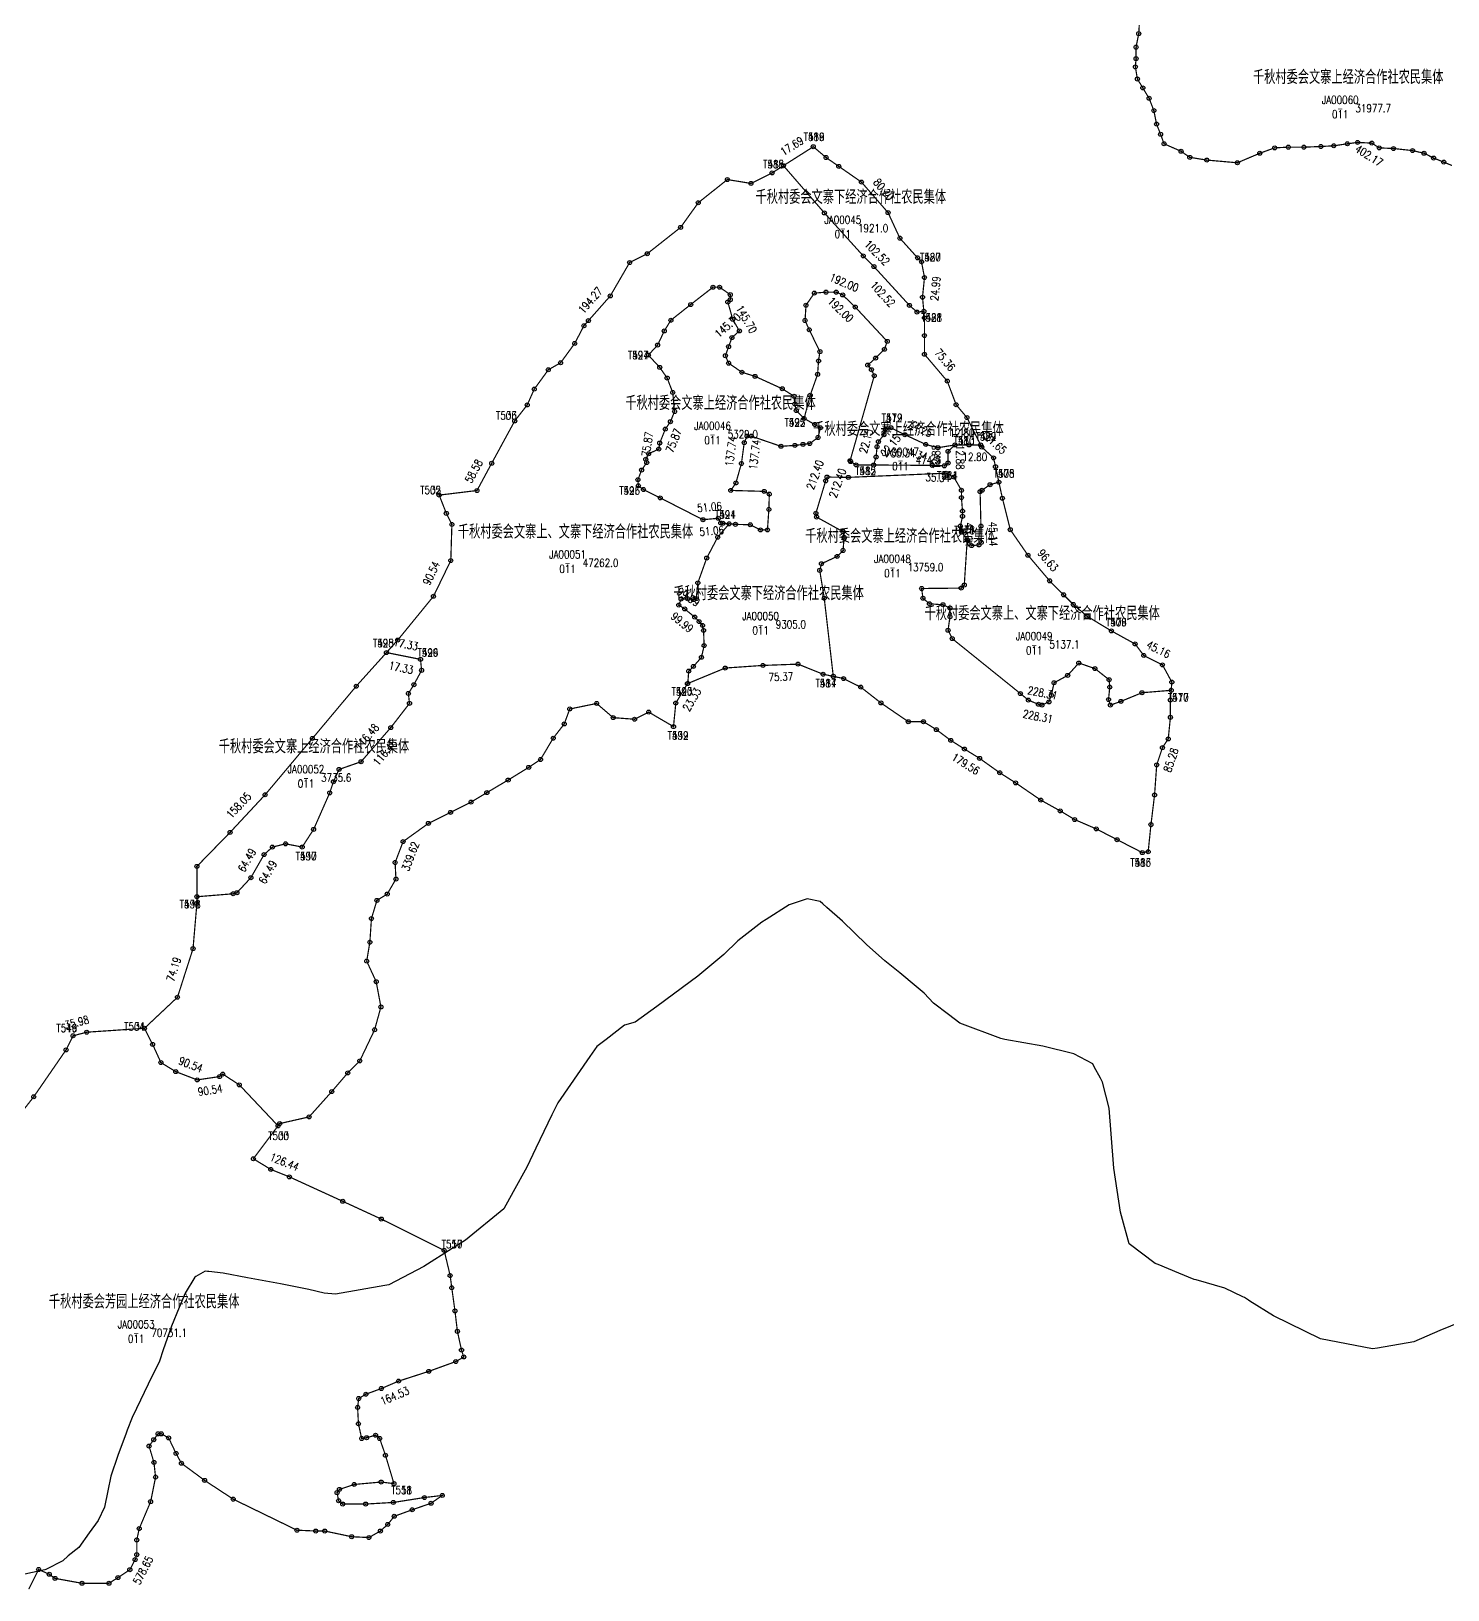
# Model space of a CAD drawing. Extents: x 213960 to 217464, y 137640 to 141047.
# Drawn here: x 216070 to 216778, y 137972 to 138751 of the extents above; entities that cross this region are included whole.
import ezdxf
from ezdxf.enums import TextEntityAlignment as Align

# ---------------------------------------------------------------- set-up
doc = ezdxf.new("R2010")
doc.units = 0
doc.header["$LTSCALE"] = 2
doc.header["$PDSIZE"] = 0.2
doc.layers.get('0').update_dxf_attribs({"linetype": 'CONTINUOUS'})
for name, color, linetype in [('DJZQ', 7, 'CONTINUOUS'), ('GD', 7, 'CONTINUOUS'), ('JZD', 1, 'CONTINUOUS'), ('JZP', 1, 'CONTINUOUS')]:
    doc.layers.add(name, color=color, linetype=linetype)
doc.styles.add('HZ', font='rs.shx', dxfattribs={"width": 0.8, "bigfont": 'hztxt.shx'})

# ---------------------------------------------------------------- blocks, each defined once
blk = doc.blocks.new('GC0000')
at = {"linetype": 'Continuous'}
blk.add_point((0, 0), dxfattribs=at)

msp = doc.modelspace()

# ---------------------------------------------------------------- linework, layer by layer
at = {"layer": 'DJZQ', "linetype": 'Continuous', "flags": 128}
msp.add_lwpolyline([(216784.32, 138106), (216773.67, 138101.7), (216760.59, 138095.99), (216742.54, 138092.94), (216740.04, 138092.51), (216713.93, 138097.52), (216690.49, 138109.01), (216678.72, 138116.4), (216677.97, 138116.87), (216676, 138118.11), (216675.26, 138118.57), (216666.16, 138122.93), (216651.88, 138126.96), (216650.92, 138127.23), (216643.24, 138130.38), (216632.93, 138134.61), (216631.4, 138135.23), (216618.41, 138144.98), (216614.53, 138158.94), (216613.99, 138160.89), (216610.75, 138182.77), (216609.46, 138200.03), (216608.31, 138212.81), (216605.08, 138225.74), (216604.02, 138227.74), (216600.95, 138233.53), (216600.19, 138234.96), (216590.74, 138239.96), (216575.17, 138243.87), (216556.31, 138247.21), (216554.22, 138247.58), (216533.82, 138255.24), (216528.1, 138259.59), (216520.58, 138265.31), (216515.86, 138270.32), (216511.99, 138273.59), (216503.78, 138280.44), (216496.32, 138286.39), (216487.16, 138294.68), (216475.16, 138306.24), (216467.35, 138313.18), (216465.28, 138314.94), (216463.95, 138316.06), (216457.42, 138317.48), (216448.54, 138314.48), (216436.97, 138307.13), (216434.83, 138305.77), (216422.75, 138296.46), (216415.74, 138289.56), (216402.81, 138278.73), (216398.96, 138275.88), (216382.28, 138263.56), (216371.57, 138255.87), (216366.26, 138254.22), (216356.99, 138247.15), (216352.32, 138243.59), (216348.84, 138238.58), (216332.79, 138215.48), (216330.35, 138210.41), (216329.92, 138209.51), (216321.89, 138192.82), (216317.33, 138183.36), (216310.59, 138171.06), (216305.86, 138162.44), (216286.75, 138146.87), (216280.03, 138142.64), (216265.88, 138133.73), (216248.42, 138124.47), (216246.37, 138124.11), (216221.73, 138119.85), (216216.15, 138120.31), (216208.5, 138122.15), (216202.55, 138123.36), (216194.23, 138125.05), (216177.71, 138128.08), (216165.58, 138130.3), (216158.39, 138131.13), (216157.85, 138131.19), (216156.66, 138131.33), (216152, 138128.77), (216151.37, 138128.42), (216146.65, 138120.35), (216143.66, 138113.19), (216139.75, 138103.85), (216135.63, 138092.11), (216133.72, 138086.35), (216128.18, 138074.9), (216122.33, 138062.8), (216120.09, 138058.15), (216117.71, 138051.92), (216117.13, 138050.38), (216112.97, 138039.21), (216109.48, 138028.95), (216108.01, 138021.5), (216106.29, 138013.38), (216103.2, 138006.81), (216098.65, 138000.55), (216093.42, 137993.25), (216088.19, 137989.01), (216085.48, 137986.63), (216077.04, 137982.33), (216076.52, 137982.07), (216066.43, 137979.86)], dxfattribs=at)
at = {"layer": 'GD', "linetype": 'Continuous'}
for centre in [(216623.17, 138749.87), (216621.82, 138743.09), (216621.82, 138737.32), (216621.48, 138733.25), (216622.5, 138727.15), (216625.21, 138722.74), (216628.34, 138717.52), (216630.72, 138711.42), (216632.07, 138704.64), (216634.11, 138699.55), (216635.8, 138694.8), (216644.29, 138691.07), (216691.11, 138692.77), (216697.9, 138693.11), (216705.7, 138693.11), (216714.18, 138693.45), (216720.63, 138693.79), (216727.42, 138694.8), (216732.51, 138695.48), (216739.63, 138695.14), (216743.36, 138692.77), (216750.49, 138692.43), (216759.99, 138691.41), (216466.89, 138687.95), (216473.28, 138683.52), (216648.7, 138688.02), (216657.18, 138686.66), (216672.45, 138685.31), (216683.65, 138690.06), (216765.76, 138690.06), (216770.51, 138687.68), (216775.6, 138685.65), (216417.58, 138676.93), (216439.94, 138680.25), (216484.6, 138675.65), (216429.39, 138674.98), (216403.03, 138665.32), (216466.08, 138660.24), (216497.88, 138660.41), (216394.24, 138653.03), (216503.79, 138647.63), (216377.54, 138639.85), (216485.47, 138638.79), (216512.64, 138637.8), (216368.75, 138635.46), (216490.83, 138633.42), (216410.39, 138623.11), (216413.69, 138623.11), (216466.86, 138620.64), (216471.96, 138620.64), (216516.09, 138627.96), (216359.08, 138618.77), (216399.25, 138614.45), (216417.82, 138615.69), (216419.06, 138619.4), (216419.06, 138616.92), (216456.88, 138614.14), (216461.06, 138620.17), (216475.21, 138619.24), (216481.48, 138613.21), (216508.57, 138614.04), (216515.1, 138618.13), (216348.16, 138606.4), (216389.35, 138606.61), (216420.29, 138607.02), (216456.41, 138606.48), (216512.39, 138610.68), (216516.09, 138607.81), (216345.9, 138603.84), (216386.05, 138601.25), (216419.88, 138597.95), (216423.59, 138601.25), (216458.5, 138601.84), (216516.09, 138598.96), (216341.29, 138595.01), (216382.75, 138594.23), (216418.23, 138593.41), (216463.84, 138590.93), (216496.09, 138592.09), (216497.49, 138596.04), (216516.09, 138589.61), (216328.11, 138581.84), (216334.26, 138585.35), (216383.79, 138583.04), (216416.58, 138588.87), (216418.23, 138585.16), (216463.14, 138586.29), (216487.74, 138584.2), (216489.6, 138581.88), (216491.68, 138587.69), (216387.5, 138577.71), (216424.83, 138580.62), (216431.43, 138578.56), (216462.68, 138579.56), (216490.99, 138578.87), (216527.48, 138576.17), (216321.08, 138572.17), (216390.28, 138570.51), (216445.04, 138572.37), (216450.85, 138568.66), (216458.97, 138569.12), (216317.56, 138564.27), (216391.21, 138561), (216451.31, 138564.71), (216452.01, 138561.46), (216531.91, 138564.37), (216386.57, 138552.18), (216389.12, 138555.9), (216461.29, 138554.5), (216464.07, 138552.88), (216496.56, 138552.18), (216537.32, 138557.98), (216383.79, 138545.22), (216426.02, 138545.45), (216427.41, 138548.7), (216429.5, 138548.7), (216444.35, 138543.6), (216451.31, 138544.06), (216455.37, 138544.57), (216458.74, 138544.99), (216462.91, 138548.01), (216492.38, 138543.37), (216493.08, 138545.92), (216495.86, 138549.4), (216506.3, 138549.4), (216516.75, 138544.53), (216522.78, 138542.9), (216538.33, 138544.29), (216544.7, 138543.23), (216299.8, 138535.12), (216376.82, 138537.1), (216377.29, 138535.48), (216378.22, 138539.88), (216383.32, 138542.21), (216424.62, 138535.01), (216478.92, 138536.4), (216479.15, 138535.94), (216491.92, 138538.26), (216527.88, 138541.05), (216527.88, 138535.24), (216550.6, 138537.82), (216374.74, 138531.76), (216467.39, 138528.25), (216478.01, 138528.08), (216481.94, 138534.32), (216519.99, 138534.08), (216526.91, 138530.17), (216530.74, 138528.25), (216551.59, 138533.4), (216292.46, 138521.51), (216372.88, 138526.89), (216375.66, 138522.02), (216419.29, 138521.55), (216421.84, 138525.27), (216435.99, 138521.09), (216438.55, 138519.7), (216466.7, 138526.34), (216534.57, 138521.64), (216543.89, 138520.93), (216544.84, 138521.64), (216548.84, 138524.43), (216384.02, 138517.84), (216438.32, 138512.04), (216534.57, 138517.99), (216555.03, 138517.66), (216277.14, 138510.1), (216279.92, 138504.54), (216405.37, 138506.93), (216413.02, 138507.63), (216414.31, 138505.24), (216415.36, 138505.11), (216421.61, 138504.61), (216429.03, 138504.38), (216461.82, 138510.15), (216462.17, 138508.24), (216534.05, 138503.72), (216535.09, 138511.2), (216535.09, 138508.59), (216544.31, 138503.72), (216412.75, 138498.19), (216434.14, 138501.83), (216437.62, 138501.83), (216475.4, 138500.93), (216475.92, 138498.15), (216534.74, 138500.76), (216537.7, 138496.58), (216558.97, 138501.93), (216472.44, 138488.57), (216475.4, 138491.53), (216539.62, 138493.97), (216543.27, 138494.32), (216544.49, 138495.54), (216567.82, 138489.15), (216279.37, 138486.51), (216407.27, 138487.75), (216463.74, 138481.61), (216464.61, 138484.92), (216402.83, 138475.35), (216514.65, 138472.54), (216534.43, 138472.74), (216535.98, 138474.28), (216578.64, 138476.37), (216270.72, 138468.65), (216394.47, 138467.26), (216397.74, 138467.39), (216400.61, 138466.99), (216402.04, 138467.52), (216466, 138467.69), (216515.35, 138467.67), (216518.6, 138464.89), (216585.64, 138469.38), (216393.3, 138464.25), (216396.3, 138462.3), (216401.26, 138458.25), (216525.33, 138464.42), (216528.81, 138462.8), (216528.81, 138458.39), (216590.45, 138464.57), (216597.34, 138458.67), (216403.48, 138456.03), (216405.18, 138454.07), (216405.7, 138451.59), (216527.88, 138451.66), (216252.85, 138446.76), (216405.96, 138444.02), (216529.97, 138447.48), (216621.36, 138444.81), (216400.61, 138433.58), (216404.65, 138438.15), (216435.34, 138434.09), (216452.88, 138434.74), (216593.22, 138435.3), (216625.68, 138439.06), (216635.03, 138434.38), (216264.78, 138431.62), (216398.26, 138431.23), (216416.5, 138432.79), (216465.42, 138429.71), (216475.63, 138427.55), (216587.65, 138429.11), (216601.26, 138432.52), (216608.38, 138426.95), (216639.71, 138425.75), (216232.1, 138423.71), (216258.18, 138420.07), (216260.93, 138424.47), (216397.66, 138425), (216484.26, 138423.24), (216564.02, 138420.04), (216579.51, 138419.17), (216580.84, 138425.4), (216608.69, 138423.24), (216624.78, 138420.45), (216258.73, 138415.12), (216338.82, 138412.32), (216352.24, 138415.08), (216378.29, 138410.75), (216391.81, 138415.26), (216494.34, 138415.33), (216568.02, 138416.74), (216573.07, 138414.65), (216574.81, 138414.3), (216578.29, 138415.87), (216608.07, 138417.05), (216609, 138414.26), (216614.26, 138416.12), (216638.99, 138416.76), (216249.38, 138403.02), (216336.06, 138404.83), (216360.53, 138407.99), (216371.19, 138407.2), (216508.01, 138405.98), (216515.57, 138405.98), (216638.99, 138408.13), (216210.21, 138397.59), (216330.54, 138397.73), (216522.05, 138402.02), (216529.24, 138396.63), (216637.91, 138397.35), (216324.22, 138387.08), (216536.08, 138392.31), (216543.64, 138387.64), (216635.03, 138393.03), (216223.53, 138382.12), (216234.53, 138385.97), (216318.3, 138383.14), (216553.71, 138380.45), (216632.15, 138384.4), (216220.71, 138375.97), (216308.04, 138376.83), (216561.63, 138375.41), (216186.56, 138369.43), (216218.86, 138370.4), (216289.49, 138365.78), (216297.38, 138370.52), (216574.22, 138366.78), (216631.07, 138369.3), (216279.23, 138360.66), (216583.94, 138361.39), (216591.13, 138357.07), (216169.07, 138350.66), (216210.81, 138352.14), (216268.18, 138355.14), (216601.93, 138352.4), (216629.28, 138354.56), (216190.19, 138343.28), (216196.79, 138344.93), (216255.55, 138346.06), (216612.36, 138347), (216627.88, 138340.95), (216152.49, 138333.65), (216186.06, 138339.56), (216251.55, 138335.6), (216179.46, 138328.01), (216251.95, 138327.31), (216170.59, 138319.97), (216172.5, 138320.52), (216242.47, 138316.67), (216247.6, 138319.82), (216152.49, 138315.2), (216239.71, 138307.59), (216238.92, 138295.76), (216150.55, 138292.55), (216237.34, 138286.3), (216242.08, 138276.04), (216142.78, 138268.27), (216244.45, 138263.42), (216097.43, 138250.79), (216241.29, 138251.98), (216087.09, 138241.94), (216130.37, 138244.68), (216134.5, 138235.61), (216141.92, 138231.07), (216233.89, 138236.45), (216152.65, 138226.95), (216163.79, 138228.6), (216165.44, 138229.83), (216173.69, 138224.47), (216227.89, 138230.45), (216070.93, 138218.49), (216219.89, 138221.12), (216208.55, 138208.45), (216193.87, 138205.12), (216180.69, 138187.52), (216189.42, 138182.2), (216198.69, 138178.49), (216225.37, 138166.27), (216244.64, 138157.39), (216279.05, 138129.15), (216279.86, 138123.03), (216281.45, 138111.49), (216282.67, 138101.28), (216284.72, 138091.9), (216281.86, 138086.18), (216285.86, 138088.46), (216253.26, 138076.39), (216268.38, 138081.28), (216233.33, 138067.71), (216236.93, 138069.86), (216244.69, 138072.71), (216232.8, 138063.23), (216233.21, 138055.06), (216130.91, 138047.12), (216133.06, 138050.06), (216134.69, 138050.06), (216138.37, 138048.02), (216234.84, 138047.72), (216237.29, 138048.13), (216241.78, 138049.35), (216243.83, 138047.72), (216128.57, 138043.93), (216142.05, 138040.26), (216246.73, 138039.32), (216131.02, 138035.77), (216144.75, 138035.34), (216131.83, 138028.42), (216156.34, 138026.79), (216222.51, 138020.67), (216223.74, 138022.3), (216231.09, 138024.75), (216244.57, 138025.97), (216129.38, 138016.18), (216170.64, 138017.4), (216223.33, 138016.59), (216225.37, 138014.95), (216236.81, 138014.95), (216250.69, 138015.77), (216266.22, 138018.22), (216269.48, 138015.36), (216275.11, 138019.26), (216251.1, 138008.83), (216260.09, 138012.1), (216123.67, 138002.71), (216202.5, 138001.89), (216211.89, 138001.48), (216216.38, 138001.48), (216229.86, 137998.63), (216238.44, 137998.22), (216244.16, 138001.48), (216247.84, 138004.75), (216122.44, 137997), (216122.44, 137989.65), (216073.4, 137982.25), (216118.97, 137982.13), (216121.62, 137987.2), (216078.73, 137979.85), (216081.59, 137977.81), (216095.07, 137975.36), (216108.55, 137975.36), (216113.05, 137978.22)]:
    msp.add_circle(centre, 1, dxfattribs=at)
at = {"layer": 'JZD', "color": 7, "const_width": 0.6}
for points in [[(216779.67, 138683.95), (216775.6, 138685.65), (216770.51, 138687.68), (216765.76, 138690.06), (216759.99, 138691.41), (216750.49, 138692.43), (216743.36, 138692.77), (216739.63, 138695.14), (216732.51, 138695.48), (216727.42, 138694.8), (216720.63, 138693.79), (216714.18, 138693.45), (216705.7, 138693.11), (216697.9, 138693.11), (216691.11, 138692.77), (216683.65, 138690.06), (216672.45, 138685.31), (216657.18, 138686.66), (216648.7, 138688.02), (216644.29, 138691.07), (216635.8, 138694.8), (216634.11, 138699.55), (216632.07, 138704.64), (216630.72, 138711.42), (216628.34, 138717.52), (216625.21, 138722.74), (216622.5, 138727.15), (216621.48, 138733.25), (216621.82, 138737.32), (216621.82, 138743.09), (216623.17, 138749.87), (216623.51, 138755.63)], [(216054.01, 138196.8), (216070.93, 138218.49), (216087.09, 138241.94), (216090.58, 138248.99), (216097.43, 138250.79), (216126.26, 138252.73), (216130.37, 138244.68), (216134.5, 138235.61), (216141.92, 138231.07), (216152.65, 138226.95), (216163.79, 138228.6), (216165.44, 138229.83), (216173.69, 138224.47), (216193.03, 138203.99), (216180.69, 138187.52), (216189.42, 138182.2), (216198.69, 138178.49), (216225.37, 138166.27), (216244.64, 138157.39), (216276.05, 138141.75), (216279.05, 138129.15), (216279.86, 138123.03), (216281.45, 138111.49), (216282.67, 138101.28), (216284.72, 138091.9), (216285.86, 138088.46), (216281.86, 138086.18), (216268.38, 138081.28), (216253.26, 138076.39), (216244.69, 138072.71), (216236.93, 138069.86), (216233.33, 138067.71), (216232.8, 138063.23), (216233.21, 138055.06), (216234.84, 138047.72), (216237.29, 138048.13), (216241.78, 138049.35), (216243.83, 138047.72), (216246.73, 138039.32), (216250.97, 138025.16), (216244.57, 138025.97), (216231.09, 138024.75), (216223.74, 138022.3), (216222.51, 138020.67), (216223.33, 138016.59), (216225.37, 138014.95), (216236.81, 138014.95), (216250.69, 138015.77), (216266.22, 138018.22), (216275.11, 138019.26), (216269.48, 138015.36), (216260.09, 138012.1), (216251.1, 138008.83), (216247.84, 138004.75), (216244.16, 138001.48), (216238.44, 137998.22), (216229.86, 137998.63), (216216.38, 138001.48), (216211.89, 138001.48), (216202.5, 138001.89), (216170.64, 138017.4), (216156.34, 138026.79), (216144.75, 138035.34), (216142.05, 138040.26), (216138.37, 138048.02), (216134.69, 138050.06), (216133.06, 138050.06), (216130.91, 138047.12), (216128.57, 138043.93), (216131.02, 138035.77), (216131.83, 138028.42), (216129.38, 138016.18), (216123.67, 138002.71), (216122.44, 137997), (216122.44, 137989.65), (216121.62, 137987.2), (216118.97, 137982.13), (216113.05, 137978.22), (216108.55, 137975.36), (216095.07, 137975.36), (216081.59, 137977.81), (216078.73, 137979.85), (216073.4, 137982.25), (216068.4, 137972.39)]]:
    msp.add_lwpolyline(points, dxfattribs=at)
for points in [[(216445.61, 138683.86), (216460.54, 138693.34), (216466.89, 138687.95), (216473.28, 138683.52), (216484.6, 138675.65), (216497.88, 138660.41), (216503.79, 138647.63), (216512.64, 138637.8), (216514.61, 138635.83), (216516.09, 138627.96), (216515.1, 138618.13), (216515.78, 138611.06), (216512.39, 138610.68), (216508.57, 138614.04), (216490.83, 138633.42), (216485.47, 138638.79), (216466.08, 138660.24)], [(216445.61, 138683.86), (216466.08, 138660.24), (216485.47, 138638.79), (216490.83, 138633.42), (216508.57, 138614.04), (216512.39, 138610.68), (216515.78, 138611.06), (216516.09, 138607.81), (216516.09, 138598.96), (216516.09, 138589.61), (216527.48, 138576.17), (216531.91, 138564.37), (216537.32, 138557.98), (216544.17, 138544.29), (216538.33, 138544.29), (216531.36, 138544.29), (216522.78, 138542.9), (216516.75, 138544.53), (216506.3, 138549.4), (216499.34, 138552.88), (216496.56, 138552.18), (216495.86, 138549.4), (216493.08, 138545.92), (216492.38, 138543.37), (216491.92, 138538.26), (216490.7, 138534.26), (216481.94, 138534.32), (216479.15, 138535.94), (216478.92, 138536.4), (216490.99, 138578.87), (216489.6, 138581.88), (216487.74, 138584.2), (216491.68, 138587.69), (216496.09, 138592.09), (216497.49, 138596.04), (216481.48, 138613.21), (216475.21, 138619.24), (216471.96, 138620.64), (216466.86, 138620.64), (216461.06, 138620.17), (216456.88, 138614.14), (216456.41, 138606.48), (216458.5, 138601.84), (216463.84, 138590.93), (216463.14, 138586.29), (216462.68, 138579.56), (216458.97, 138569.12), (216455.95, 138557.52), (216452.01, 138561.46), (216451.31, 138564.71), (216450.85, 138568.66), (216445.04, 138572.37), (216431.43, 138578.56), (216424.83, 138580.62), (216418.23, 138585.16), (216416.58, 138588.87), (216418.23, 138593.41), (216419.88, 138597.95), (216423.59, 138601.25), (216420.29, 138607.02), (216417.82, 138615.69), (216419.06, 138616.92), (216419.06, 138619.4), (216413.69, 138623.11), (216410.39, 138623.11), (216399.25, 138614.45), (216389.35, 138606.61), (216386.05, 138601.25), (216382.75, 138594.23), (216378.09, 138589.18), (216383.79, 138583.04), (216387.5, 138577.71), (216390.28, 138570.51), (216391.21, 138561), (216389.12, 138555.9), (216386.57, 138552.18), (216383.79, 138545.22), (216383.32, 138542.21), (216378.22, 138539.88), (216376.82, 138537.1), (216377.29, 138535.48), (216374.74, 138531.76), (216372.88, 138526.89), (216373.11, 138523.87), (216375.66, 138522.02), (216384.02, 138517.84), (216405.37, 138506.93), (216413.02, 138507.63), (216414.31, 138505.24), (216415.36, 138505.11), (216418.48, 138504.86), (216412.75, 138498.19), (216407.27, 138487.75), (216402.83, 138475.35), (216402.04, 138467.52), (216400.61, 138466.99), (216397.74, 138467.39), (216394.47, 138467.26), (216393.3, 138464.25), (216396.3, 138462.3), (216401.26, 138458.25), (216403.48, 138456.03), (216405.18, 138454.07), (216405.7, 138451.59), (216405.96, 138444.02), (216404.65, 138438.15), (216400.61, 138433.58), (216398.26, 138431.23), (216397.82, 138425.07), (216397.66, 138425), (216391.81, 138415.26), (216390.67, 138403.52), (216378.29, 138410.75), (216371.19, 138407.2), (216360.53, 138407.99), (216352.24, 138415.08), (216338.82, 138412.32), (216336.06, 138404.83), (216330.54, 138397.73), (216324.22, 138387.08), (216318.3, 138383.14), (216308.04, 138376.83), (216297.38, 138370.52), (216289.49, 138365.78), (216279.23, 138360.66), (216268.18, 138355.14), (216255.55, 138346.06), (216251.55, 138335.6), (216251.95, 138327.31), (216247.6, 138319.82), (216242.47, 138316.67), (216239.71, 138307.59), (216238.92, 138295.76), (216237.34, 138286.3), (216242.08, 138276.04), (216244.45, 138263.42), (216241.29, 138251.98), (216233.89, 138236.45), (216227.89, 138230.45), (216219.89, 138221.12), (216208.55, 138208.45), (216193.87, 138205.12), (216193.03, 138203.99), (216173.69, 138224.47), (216165.44, 138229.83), (216163.79, 138228.6), (216152.65, 138226.95), (216141.92, 138231.07), (216134.5, 138235.61), (216130.37, 138244.68), (216126.26, 138252.73), (216142.78, 138268.27), (216150.55, 138292.55), (216152.49, 138315.2), (216152.49, 138318.49), (216170.59, 138319.97), (216172.5, 138320.52), (216179.46, 138328.01), (216186.06, 138339.56), (216190.19, 138343.28), (216196.79, 138344.93), (216205.09, 138343.33), (216210.81, 138352.14), (216218.86, 138370.4), (216220.71, 138375.97), (216223.53, 138382.12), (216234.53, 138385.97), (216249.38, 138403.02), (216258.73, 138415.12), (216258.18, 138420.07), (216260.93, 138424.47), (216264.78, 138431.62), (216264.23, 138437.12), (216247.24, 138440.52), (216252.85, 138446.76), (216270.72, 138468.65), (216279.37, 138486.51), (216279.92, 138504.54), (216277.14, 138510.1), (216273.56, 138519.21), (216292.46, 138521.51), (216299.8, 138535.12), (216311.31, 138556.26), (216317.56, 138564.27), (216321.08, 138572.17), (216328.11, 138581.84), (216334.26, 138585.35), (216341.29, 138595.01), (216345.9, 138603.84), (216348.16, 138606.4), (216359.08, 138618.77), (216368.75, 138635.46), (216377.54, 138639.85), (216394.24, 138653.03), (216403.03, 138665.32), (216417.58, 138676.93), (216429.39, 138674.98), (216439.94, 138680.25)], [(216455.95, 138557.52), (216461.29, 138554.5), (216464.07, 138552.88), (216462.91, 138548.01), (216458.74, 138544.99), (216455.37, 138544.57), (216451.31, 138544.06), (216444.35, 138543.6), (216429.5, 138548.7), (216427.41, 138548.7), (216426.02, 138545.45), (216424.62, 138535.01), (216421.84, 138525.27), (216419.29, 138521.55), (216435.99, 138521.09), (216438.55, 138519.7), (216438.32, 138512.04), (216437.62, 138501.83), (216434.14, 138501.83), (216429.03, 138504.38), (216421.61, 138504.61), (216418.48, 138504.86), (216415.36, 138505.11), (216414.31, 138505.24), (216413.02, 138507.63), (216405.37, 138506.93), (216384.02, 138517.84), (216375.66, 138522.02), (216373.11, 138523.87), (216372.88, 138526.89), (216374.74, 138531.76), (216377.29, 138535.48), (216376.82, 138537.1), (216378.22, 138539.88), (216383.32, 138542.21), (216383.79, 138545.22), (216386.57, 138552.18), (216389.12, 138555.9), (216391.21, 138561), (216390.28, 138570.51), (216387.5, 138577.71), (216383.79, 138583.04), (216378.09, 138589.18), (216382.75, 138594.23), (216386.05, 138601.25), (216389.35, 138606.61), (216399.25, 138614.45), (216410.39, 138623.11), (216413.69, 138623.11), (216419.06, 138619.4), (216419.06, 138616.92), (216417.82, 138615.69), (216420.29, 138607.02), (216423.59, 138601.25), (216419.88, 138597.95), (216418.23, 138593.41), (216416.58, 138588.87), (216418.23, 138585.16), (216424.83, 138580.62), (216431.43, 138578.56), (216445.04, 138572.37), (216450.85, 138568.66), (216451.31, 138564.71), (216452.01, 138561.46)], [(216490.7, 138534.26), (216519.99, 138534.08), (216526.03, 138533.85), (216527.88, 138535.24), (216527.88, 138541.05), (216531.36, 138544.29), (216538.33, 138544.29), (216544.17, 138544.29), (216544.7, 138543.23), (216550.6, 138537.82), (216551.59, 138533.4), (216553.28, 138525.66), (216548.84, 138524.43), (216544.84, 138521.64), (216543.89, 138520.93), (216544.31, 138503.72), (216544.49, 138495.54), (216543.27, 138494.32), (216539.62, 138493.97), (216537.7, 138496.58), (216537.45, 138496.94), (216534.74, 138500.76), (216534.05, 138503.72), (216535.09, 138508.59), (216535.09, 138511.2), (216534.57, 138517.99), (216534.57, 138521.64), (216530.74, 138528.25), (216526.91, 138530.17), (216478.01, 138528.08), (216467.39, 138528.25), (216466.7, 138526.34), (216461.82, 138510.15), (216462.17, 138508.24), (216475.4, 138500.93), (216475.92, 138498.15), (216475.4, 138491.53), (216472.44, 138488.57), (216464.61, 138484.92), (216463.74, 138481.61), (216466, 138467.69), (216470.52, 138428.63), (216465.42, 138429.71), (216452.88, 138434.74), (216435.34, 138434.09), (216416.5, 138432.79), (216397.82, 138425.07), (216398.26, 138431.23), (216400.61, 138433.58), (216404.65, 138438.15), (216405.96, 138444.02), (216405.7, 138451.59), (216405.18, 138454.07), (216403.48, 138456.03), (216401.26, 138458.25), (216396.3, 138462.3), (216393.3, 138464.25), (216394.47, 138467.26), (216397.74, 138467.39), (216400.61, 138466.99), (216402.04, 138467.52), (216402.83, 138475.35), (216407.27, 138487.75), (216412.75, 138498.19), (216418.48, 138504.86), (216421.61, 138504.61), (216429.03, 138504.38), (216434.14, 138501.83), (216437.62, 138501.83), (216438.32, 138512.04), (216438.55, 138519.7), (216435.99, 138521.09), (216419.29, 138521.55), (216421.84, 138525.27), (216424.62, 138535.01), (216426.02, 138545.45), (216427.41, 138548.7), (216429.5, 138548.7), (216444.35, 138543.6), (216451.31, 138544.06), (216455.37, 138544.57), (216458.74, 138544.99), (216462.91, 138548.01), (216464.07, 138552.88), (216461.29, 138554.5), (216455.95, 138557.52), (216458.97, 138569.12), (216462.68, 138579.56), (216463.14, 138586.29), (216463.84, 138590.93), (216458.5, 138601.84), (216456.41, 138606.48), (216456.88, 138614.14), (216461.06, 138620.17), (216466.86, 138620.64), (216471.96, 138620.64), (216475.21, 138619.24), (216481.48, 138613.21), (216497.49, 138596.04), (216496.09, 138592.09), (216491.68, 138587.69), (216487.74, 138584.2), (216489.6, 138581.88), (216490.99, 138578.87), (216478.92, 138536.4), (216479.15, 138535.94), (216481.94, 138534.32)], [(216499.34, 138552.88), (216506.3, 138549.4), (216516.75, 138544.53), (216522.78, 138542.9), (216531.36, 138544.29), (216527.88, 138541.05), (216527.88, 138535.24), (216526.03, 138533.85), (216519.99, 138534.08), (216490.7, 138534.26), (216491.92, 138538.26), (216492.38, 138543.37), (216493.08, 138545.92), (216495.86, 138549.4), (216496.56, 138552.18)], [(216537.45, 138496.94), (216535.98, 138474.28), (216534.43, 138472.74), (216514.65, 138472.54), (216515.35, 138467.67), (216518.6, 138464.89), (216525.33, 138464.42), (216528.81, 138462.8), (216528.81, 138458.39), (216527.88, 138451.66), (216529.97, 138447.48), (216564.02, 138420.04), (216568.02, 138416.74), (216573.07, 138414.65), (216574.81, 138414.3), (216578.29, 138415.87), (216579.51, 138419.17), (216580.84, 138425.4), (216587.65, 138429.11), (216593.22, 138435.3), (216601.26, 138432.52), (216608.38, 138426.95), (216608.69, 138423.24), (216608.07, 138417.05), (216609, 138414.26), (216614.26, 138416.12), (216624.78, 138420.45), (216639.38, 138421.65), (216638.99, 138416.76), (216638.99, 138408.13), (216637.91, 138397.35), (216635.03, 138393.03), (216632.15, 138384.4), (216631.07, 138369.3), (216629.28, 138354.56), (216627.88, 138340.95), (216624.96, 138340.53), (216612.36, 138347), (216601.93, 138352.4), (216591.13, 138357.07), (216583.94, 138361.39), (216574.22, 138366.78), (216561.63, 138375.41), (216553.71, 138380.45), (216543.64, 138387.64), (216536.08, 138392.31), (216529.24, 138396.63), (216522.05, 138402.02), (216515.57, 138405.98), (216508.01, 138405.98), (216494.34, 138415.33), (216484.26, 138423.24), (216475.63, 138427.55), (216470.52, 138428.63), (216466, 138467.69), (216463.74, 138481.61), (216464.61, 138484.92), (216472.44, 138488.57), (216475.4, 138491.53), (216475.92, 138498.15), (216475.4, 138500.93), (216462.17, 138508.24), (216461.82, 138510.15), (216466.7, 138526.34), (216467.39, 138528.25), (216478.01, 138528.08), (216526.91, 138530.17), (216530.74, 138528.25), (216534.57, 138521.64), (216534.57, 138517.99), (216535.09, 138511.2), (216535.09, 138508.59), (216534.05, 138503.72), (216534.74, 138500.76)], [(216553.28, 138525.66), (216555.03, 138517.66), (216558.97, 138501.93), (216567.82, 138489.15), (216578.64, 138476.37), (216585.64, 138469.38), (216590.45, 138464.57), (216597.34, 138458.67), (216609.48, 138451.37), (216621.36, 138444.81), (216625.68, 138439.06), (216635.03, 138434.38), (216639.71, 138425.75), (216639.38, 138421.65), (216624.78, 138420.45), (216614.26, 138416.12), (216609, 138414.26), (216608.07, 138417.05), (216608.69, 138423.24), (216608.38, 138426.95), (216601.26, 138432.52), (216593.22, 138435.3), (216587.65, 138429.11), (216580.84, 138425.4), (216579.51, 138419.17), (216578.29, 138415.87), (216574.81, 138414.3), (216573.07, 138414.65), (216568.02, 138416.74), (216564.02, 138420.04), (216529.97, 138447.48), (216527.88, 138451.66), (216528.81, 138458.39), (216528.81, 138462.8), (216525.33, 138464.42), (216518.6, 138464.89), (216515.35, 138467.67), (216514.65, 138472.54), (216534.43, 138472.74), (216535.98, 138474.28), (216537.45, 138496.94), (216537.7, 138496.58), (216539.62, 138493.97), (216543.27, 138494.32), (216544.49, 138495.54), (216544.31, 138503.72), (216543.89, 138520.93), (216544.84, 138521.64), (216548.84, 138524.43)], [(216247.24, 138440.52), (216264.23, 138437.12), (216264.78, 138431.62), (216260.93, 138424.47), (216258.18, 138420.07), (216258.73, 138415.12), (216249.38, 138403.02), (216234.53, 138385.97), (216223.53, 138382.12), (216220.71, 138375.97), (216218.86, 138370.4), (216210.81, 138352.14), (216205.09, 138343.33), (216196.79, 138344.93), (216190.19, 138343.28), (216186.06, 138339.56), (216179.46, 138328.01), (216172.5, 138320.52), (216170.59, 138319.97), (216152.49, 138318.49), (216152.49, 138333.65), (216169.07, 138350.66), (216186.56, 138369.43), (216210.21, 138397.59), (216232.1, 138423.71)]]:
    msp.add_lwpolyline(points, close=True, dxfattribs=at)
at = {"layer": 'JZP', "linetype": 'Continuous'}
for centre in [(216460.54, 138693.34), (216445.61, 138683.86), (216514.61, 138635.83), (216515.78, 138611.06), (216378.09, 138589.18), (216311.31, 138556.26), (216455.95, 138557.52), (216499.34, 138552.88), (216531.36, 138544.29), (216544.17, 138544.29), (216490.7, 138534.26), (216526.03, 138533.85), (216273.56, 138519.21), (216373.11, 138523.87), (216553.28, 138525.66), (216418.48, 138504.86), (216537.45, 138496.94), (216609.48, 138451.37), (216247.24, 138440.52), (216264.23, 138437.12), (216470.52, 138428.63), (216397.82, 138425.07), (216639.38, 138421.65), (216390.67, 138403.52), (216205.09, 138343.33), (216624.96, 138340.53), (216152.49, 138318.49), (216090.58, 138248.99), (216126.26, 138252.73), (216193.03, 138203.99), (216276.05, 138141.75), (216250.97, 138025.16)]:
    msp.add_circle(centre, 1, dxfattribs=at)

# ---------------------------------------------------------------- block references
at = {"layer": 'JZD', "linetype": 'Continuous'}
for p in [(216623.17, 138749.87), (216621.82, 138743.09), (216621.48, 138733.25), (216621.82, 138737.32), (216622.5, 138727.15), (216625.21, 138722.74), (216628.34, 138717.52), (216630.72, 138711.42), (216632.07, 138704.64), (216634.11, 138699.55), (216460.54, 138693.34), (216635.8, 138694.8), (216691.11, 138692.77), (216697.9, 138693.11), (216705.7, 138693.11), (216714.18, 138693.45), (216720.63, 138693.79), (216727.42, 138694.8), (216732.51, 138695.48), (216739.63, 138695.14), (216743.36, 138692.77), (216750.49, 138692.43), (216445.61, 138683.86), (216445.61, 138683.86), (216466.89, 138687.95), (216644.29, 138691.07), (216648.7, 138688.02), (216657.18, 138686.66), (216672.45, 138685.31), (216683.65, 138690.06), (216759.99, 138691.41), (216765.76, 138690.06), (216770.51, 138687.68), (216775.6, 138685.65), (216417.58, 138676.93), (216439.94, 138680.25), (216473.28, 138683.52), (216429.39, 138674.98), (216484.6, 138675.65), (216403.03, 138665.32), (216394.24, 138653.03), (216466.08, 138660.24), (216466.08, 138660.24), (216497.88, 138660.41), (216503.79, 138647.63), (216377.54, 138639.85), (216485.47, 138638.79), (216485.47, 138638.79), (216512.64, 138637.8), (216368.75, 138635.46), (216490.83, 138633.42), (216490.83, 138633.42), (216514.61, 138635.83), (216410.39, 138623.11), (216410.39, 138623.11), (216413.69, 138623.11), (216413.69, 138623.11), (216516.09, 138627.96), (216359.08, 138618.77), (216399.25, 138614.45), (216399.25, 138614.45), (216417.82, 138615.69), (216417.82, 138615.69), (216419.06, 138619.4), (216419.06, 138619.4), (216419.06, 138616.92), (216419.06, 138616.92), (216456.88, 138614.14), (216456.88, 138614.14), (216461.06, 138620.17), (216461.06, 138620.17), (216466.86, 138620.64), (216466.86, 138620.64), (216471.96, 138620.64), (216471.96, 138620.64), (216475.21, 138619.24), (216475.21, 138619.24), (216508.57, 138614.04), (216508.57, 138614.04), (216515.1, 138618.13), (216348.16, 138606.4), (216389.35, 138606.61), (216389.35, 138606.61), (216420.29, 138607.02), (216420.29, 138607.02), (216456.41, 138606.48), (216456.41, 138606.48), (216481.48, 138613.21), (216481.48, 138613.21), (216512.39, 138610.68), (216512.39, 138610.68), (216515.78, 138611.06), (216515.78, 138611.06), (216516.09, 138607.81), (216345.9, 138603.84), (216386.05, 138601.25), (216386.05, 138601.25), (216423.59, 138601.25), (216423.59, 138601.25), (216458.5, 138601.84), (216458.5, 138601.84), (216516.09, 138598.96), (216341.29, 138595.01), (216382.75, 138594.23), (216382.75, 138594.23), (216418.23, 138593.41), (216418.23, 138593.41), (216419.88, 138597.95), (216419.88, 138597.95), (216463.84, 138590.93), (216463.84, 138590.93), (216496.09, 138592.09), (216496.09, 138592.09), (216497.49, 138596.04), (216497.49, 138596.04), (216334.26, 138585.35), (216378.09, 138589.18), (216378.09, 138589.18), (216383.79, 138583.04), (216383.79, 138583.04), (216416.58, 138588.87), (216416.58, 138588.87), (216418.23, 138585.16), (216418.23, 138585.16), (216463.14, 138586.29), (216463.14, 138586.29), (216487.74, 138584.2), (216487.74, 138584.2), (216491.68, 138587.69), (216491.68, 138587.69), (216516.09, 138589.61), (216328.11, 138581.84), (216387.5, 138577.71), (216387.5, 138577.71), (216424.83, 138580.62), (216424.83, 138580.62), (216431.43, 138578.56), (216431.43, 138578.56), (216462.68, 138579.56), (216462.68, 138579.56), (216489.6, 138581.88), (216489.6, 138581.88), (216490.99, 138578.87), (216490.99, 138578.87), (216527.48, 138576.17), (216321.08, 138572.17), (216390.28, 138570.51), (216390.28, 138570.51), (216445.04, 138572.37), (216445.04, 138572.37), (216450.85, 138568.66), (216450.85, 138568.66), (216458.97, 138569.12), (216458.97, 138569.12), (216317.56, 138564.27), (216391.21, 138561), (216391.21, 138561), (216451.31, 138564.71), (216451.31, 138564.71), (216452.01, 138561.46), (216452.01, 138561.46), (216531.91, 138564.37), (216311.31, 138556.26), (216386.57, 138552.18), (216386.57, 138552.18), (216389.12, 138555.9), (216389.12, 138555.9), (216455.95, 138557.52), (216455.95, 138557.52), (216455.95, 138557.52), (216461.29, 138554.5), (216461.29, 138554.5), (216464.07, 138552.88), (216464.07, 138552.88), (216496.56, 138552.18), (216496.56, 138552.18), (216499.34, 138552.88), (216499.34, 138552.88), (216537.32, 138557.98), (216383.79, 138545.22), (216383.79, 138545.22), (216426.02, 138545.45), (216426.02, 138545.45), (216427.41, 138548.7), (216427.41, 138548.7), (216429.5, 138548.7), (216429.5, 138548.7), (216444.35, 138543.6), (216444.35, 138543.6), (216451.31, 138544.06), (216451.31, 138544.06), (216455.37, 138544.57), (216455.37, 138544.57), (216458.74, 138544.99), (216458.74, 138544.99), (216462.91, 138548.01), (216462.91, 138548.01), (216493.08, 138545.92), (216493.08, 138545.92), (216495.86, 138549.4), (216495.86, 138549.4), (216506.3, 138549.4), (216506.3, 138549.4), (216516.75, 138544.53), (216516.75, 138544.53), (216531.36, 138544.29), (216531.36, 138544.29), (216531.36, 138544.29), (216538.33, 138544.29), (216538.33, 138544.29), (216544.17, 138544.29), (216544.17, 138544.29), (216376.82, 138537.1), (216376.82, 138537.1), (216378.22, 138539.88), (216378.22, 138539.88), (216383.32, 138542.21), (216383.32, 138542.21), (216478.92, 138536.4), (216478.92, 138536.4), (216479.15, 138535.94), (216479.15, 138535.94), (216491.92, 138538.26), (216491.92, 138538.26), (216492.38, 138543.37), (216492.38, 138543.37), (216522.78, 138542.9), (216522.78, 138542.9), (216527.88, 138541.05), (216527.88, 138541.05), (216544.7, 138543.23), (216550.6, 138537.82), (216299.8, 138535.12), (216374.74, 138531.76), (216374.74, 138531.76), (216377.29, 138535.48), (216377.29, 138535.48), (216424.62, 138535.01), (216424.62, 138535.01), (216467.39, 138528.25), (216467.39, 138528.25), (216478.01, 138528.08), (216478.01, 138528.08), (216481.94, 138534.32), (216481.94, 138534.32), (216490.7, 138534.26), (216490.7, 138534.26), (216490.7, 138534.26), (216519.99, 138534.08), (216519.99, 138534.08), (216526.03, 138533.85), (216526.03, 138533.85), (216526.91, 138530.17), (216526.91, 138530.17), (216527.88, 138535.24), (216527.88, 138535.24), (216530.74, 138528.25), (216530.74, 138528.25), (216551.59, 138533.4), (216292.46, 138521.51), (216372.88, 138526.89), (216372.88, 138526.89), (216373.11, 138523.87), (216373.11, 138523.87), (216375.66, 138522.02), (216375.66, 138522.02), (216419.29, 138521.55), (216419.29, 138521.55), (216421.84, 138525.27), (216421.84, 138525.27), (216435.99, 138521.09), (216435.99, 138521.09), (216466.7, 138526.34), (216466.7, 138526.34), (216534.57, 138521.64), (216534.57, 138521.64), (216543.89, 138520.93), (216543.89, 138520.93), (216544.84, 138521.64), (216544.84, 138521.64), (216548.84, 138524.43), (216548.84, 138524.43), (216553.28, 138525.66), (216553.28, 138525.66), (216273.56, 138519.21), (216384.02, 138517.84), (216384.02, 138517.84), (216438.55, 138519.7), (216438.55, 138519.7), (216534.57, 138517.99), (216534.57, 138517.99), (216555.03, 138517.66), (216277.14, 138510.1), (216405.37, 138506.93), (216405.37, 138506.93), (216413.02, 138507.63), (216413.02, 138507.63), (216414.31, 138505.24), (216414.31, 138505.24), (216415.36, 138505.11), (216415.36, 138505.11), (216418.48, 138504.86), (216418.48, 138504.86), (216418.48, 138504.86), (216438.32, 138512.04), (216438.32, 138512.04), (216461.82, 138510.15), (216461.82, 138510.15), (216462.17, 138508.24), (216462.17, 138508.24), (216535.09, 138511.2), (216535.09, 138511.2), (216535.09, 138508.59), (216535.09, 138508.59), (216279.92, 138504.54), (216412.75, 138498.19), (216412.75, 138498.19), (216421.61, 138504.61), (216421.61, 138504.61), (216429.03, 138504.38), (216429.03, 138504.38), (216434.14, 138501.83), (216434.14, 138501.83), (216437.62, 138501.83), (216437.62, 138501.83), (216475.4, 138500.93), (216475.4, 138500.93), (216475.92, 138498.15), (216475.92, 138498.15), (216534.05, 138503.72), (216534.05, 138503.72), (216534.74, 138500.76), (216534.74, 138500.76), (216537.45, 138496.94), (216537.45, 138496.94), (216537.45, 138496.94), (216544.31, 138503.72), (216544.31, 138503.72), (216558.97, 138501.93), (216475.4, 138491.53), (216475.4, 138491.53), (216537.7, 138496.58), (216537.7, 138496.58), (216539.62, 138493.97), (216539.62, 138493.97), (216543.27, 138494.32), (216543.27, 138494.32), (216544.49, 138495.54), (216544.49, 138495.54), (216567.82, 138489.15), (216279.37, 138486.51), (216407.27, 138487.75), (216407.27, 138487.75), (216463.74, 138481.61), (216463.74, 138481.61), (216464.61, 138484.92), (216464.61, 138484.92), (216472.44, 138488.57), (216472.44, 138488.57), (216402.83, 138475.35), (216402.83, 138475.35), (216535.98, 138474.28), (216535.98, 138474.28), (216578.64, 138476.37), (216270.72, 138468.65), (216394.47, 138467.26), (216394.47, 138467.26), (216397.74, 138467.39), (216397.74, 138467.39), (216400.61, 138466.99), (216400.61, 138466.99), (216402.04, 138467.52), (216402.04, 138467.52), (216466, 138467.69), (216466, 138467.69), (216514.65, 138472.54), (216514.65, 138472.54), (216515.35, 138467.67), (216515.35, 138467.67), (216534.43, 138472.74), (216534.43, 138472.74), (216585.64, 138469.38), (216393.3, 138464.25), (216393.3, 138464.25), (216396.3, 138462.3), (216396.3, 138462.3), (216401.26, 138458.25), (216401.26, 138458.25), (216518.6, 138464.89), (216518.6, 138464.89), (216525.33, 138464.42), (216525.33, 138464.42), (216528.81, 138462.8), (216528.81, 138462.8), (216528.81, 138458.39), (216528.81, 138458.39), (216590.45, 138464.57), (216597.34, 138458.67), (216403.48, 138456.03), (216403.48, 138456.03), (216405.18, 138454.07), (216405.18, 138454.07), (216405.7, 138451.59), (216405.7, 138451.59), (216527.88, 138451.66), (216527.88, 138451.66), (216609.48, 138451.37), (216252.85, 138446.76), (216405.96, 138444.02), (216405.96, 138444.02), (216529.97, 138447.48), (216529.97, 138447.48), (216621.36, 138444.81), (216247.24, 138440.52), (216247.24, 138440.52), (216264.23, 138437.12), (216264.23, 138437.12), (216404.65, 138438.15), (216404.65, 138438.15), (216452.88, 138434.74), (216593.22, 138435.3), (216593.22, 138435.3), (216625.68, 138439.06), (216264.78, 138431.62), (216264.78, 138431.62), (216398.26, 138431.23), (216398.26, 138431.23), (216400.61, 138433.58), (216400.61, 138433.58), (216416.5, 138432.79), (216435.34, 138434.09), (216465.42, 138429.71), (216470.52, 138428.63), (216470.52, 138428.63), (216475.63, 138427.55), (216587.65, 138429.11), (216587.65, 138429.11), (216601.26, 138432.52), (216601.26, 138432.52), (216608.38, 138426.95), (216608.38, 138426.95), (216635.03, 138434.38), (216232.1, 138423.71), (216258.18, 138420.07), (216258.18, 138420.07), (216260.93, 138424.47), (216260.93, 138424.47), (216397.66, 138425), (216397.82, 138425.07), (216397.82, 138425.07), (216484.26, 138423.24), (216564.02, 138420.04), (216564.02, 138420.04), (216579.51, 138419.17), (216579.51, 138419.17), (216580.84, 138425.4), (216580.84, 138425.4), (216608.69, 138423.24), (216608.69, 138423.24), (216624.78, 138420.45), (216624.78, 138420.45), (216639.38, 138421.65), (216639.38, 138421.65), (216639.71, 138425.75), (216258.73, 138415.12), (216258.73, 138415.12), (216338.82, 138412.32), (216352.24, 138415.08), (216391.81, 138415.26), (216494.34, 138415.33), (216568.02, 138416.74), (216568.02, 138416.74), (216573.07, 138414.65), (216573.07, 138414.65), (216574.81, 138414.3), (216574.81, 138414.3), (216578.29, 138415.87), (216578.29, 138415.87), (216608.07, 138417.05), (216608.07, 138417.05), (216609, 138414.26), (216609, 138414.26), (216614.26, 138416.12), (216614.26, 138416.12), (216638.99, 138416.76), (216336.06, 138404.83), (216360.53, 138407.99), (216371.19, 138407.2), (216378.29, 138410.75), (216390.67, 138403.52), (216508.01, 138405.98), (216515.57, 138405.98), (216638.99, 138408.13), (216210.21, 138397.59), (216249.38, 138403.02), (216249.38, 138403.02), (216330.54, 138397.73), (216522.05, 138402.02), (216529.24, 138396.63), (216637.91, 138397.35), (216536.08, 138392.31), (216635.03, 138393.03), (216223.53, 138382.12), (216223.53, 138382.12), (216234.53, 138385.97), (216234.53, 138385.97), (216318.3, 138383.14), (216324.22, 138387.08), (216543.64, 138387.64), (216553.71, 138380.45), (216632.15, 138384.4), (216220.71, 138375.97), (216220.71, 138375.97), (216308.04, 138376.83), (216561.63, 138375.41), (216186.56, 138369.43), (216218.86, 138370.4), (216218.86, 138370.4), (216289.49, 138365.78), (216297.38, 138370.52), (216574.22, 138366.78), (216631.07, 138369.3), (216279.23, 138360.66), (216583.94, 138361.39), (216591.13, 138357.07), (216169.07, 138350.66), (216210.81, 138352.14), (216210.81, 138352.14), (216268.18, 138355.14), (216601.93, 138352.4), (216629.28, 138354.56), (216190.19, 138343.28), (216190.19, 138343.28), (216196.79, 138344.93), (216196.79, 138344.93), (216205.09, 138343.33), (216205.09, 138343.33), (216255.55, 138346.06), (216612.36, 138347), (216152.49, 138333.65), (216186.06, 138339.56), (216186.06, 138339.56), (216251.55, 138335.6), (216624.96, 138340.53), (216627.88, 138340.95), (216179.46, 138328.01), (216179.46, 138328.01), (216251.95, 138327.31), (216152.49, 138318.49), (216152.49, 138318.49), (216170.59, 138319.97), (216170.59, 138319.97), (216172.5, 138320.52), (216172.5, 138320.52), (216247.6, 138319.82), (216152.49, 138315.2), (216242.47, 138316.67), (216239.71, 138307.59), (216238.92, 138295.76), (216150.55, 138292.55), (216237.34, 138286.3), (216242.08, 138276.04), (216142.78, 138268.27), (216244.45, 138263.42), (216090.58, 138248.99), (216097.43, 138250.79), (216126.26, 138252.73), (216126.26, 138252.73), (216241.29, 138251.98), (216087.09, 138241.94), (216130.37, 138244.68), (216130.37, 138244.68), (216134.5, 138235.61), (216134.5, 138235.61), (216233.89, 138236.45), (216141.92, 138231.07), (216141.92, 138231.07), (216152.65, 138226.95), (216152.65, 138226.95), (216163.79, 138228.6), (216163.79, 138228.6), (216165.44, 138229.83), (216165.44, 138229.83), (216173.69, 138224.47), (216173.69, 138224.47), (216227.89, 138230.45), (216070.93, 138218.49), (216219.89, 138221.12), (216193.03, 138203.99), (216193.03, 138203.99), (216193.87, 138205.12), (216208.55, 138208.45), (216180.69, 138187.52), (216189.42, 138182.2), (216198.69, 138178.49), (216225.37, 138166.27), (216244.64, 138157.39), (216276.05, 138141.75), (216279.05, 138129.15), (216279.86, 138123.03), (216281.45, 138111.49), (216282.67, 138101.28), (216284.72, 138091.9), (216281.86, 138086.18), (216285.86, 138088.46), (216253.26, 138076.39), (216268.38, 138081.28), (216236.93, 138069.86), (216244.69, 138072.71), (216232.8, 138063.23), (216233.33, 138067.71), (216233.21, 138055.06), (216130.91, 138047.12), (216133.06, 138050.06), (216134.69, 138050.06), (216138.37, 138048.02), (216234.84, 138047.72), (216237.29, 138048.13), (216241.78, 138049.35), (216243.83, 138047.72), (216128.57, 138043.93), (216142.05, 138040.26), (216246.73, 138039.32), (216131.02, 138035.77), (216144.75, 138035.34), (216131.83, 138028.42), (216156.34, 138026.79), (216223.74, 138022.3), (216231.09, 138024.75), (216244.57, 138025.97), (216250.97, 138025.16), (216129.38, 138016.18), (216170.64, 138017.4), (216222.51, 138020.67), (216223.33, 138016.59), (216225.37, 138014.95), (216236.81, 138014.95), (216250.69, 138015.77), (216266.22, 138018.22), (216269.48, 138015.36), (216275.11, 138019.26), (216251.1, 138008.83), (216260.09, 138012.1), (216123.67, 138002.71), (216202.5, 138001.89), (216211.89, 138001.48), (216216.38, 138001.48), (216229.86, 137998.63), (216244.16, 138001.48), (216247.84, 138004.75), (216122.44, 137997), (216238.44, 137998.22), (216121.62, 137987.2), (216122.44, 137989.65), (216073.4, 137982.25), (216078.73, 137979.85), (216081.59, 137977.81), (216095.07, 137975.36), (216108.55, 137975.36), (216113.05, 137978.22), (216118.97, 137982.13)]:
    msp.add_blockref('GC0000', p, dxfattribs=at)

# ---------------------------------------------------------------- texts
at = {"layer": 'JZD', "linetype": 'Continuous', "style": 'HZ', "width": 0.8}
for s, height, p in [('千秋村委会文寨上经济合作社农民集体', 7, (216727.86, 138722.55)), ('JA00060', 4, (216723.86, 138713.55)), ('千秋村委会文寨下经济合作社农民集体', 7, (216479.28, 138662.62)), ('JA00045', 4, (216475.28, 138653.62)), ('千秋村委会文寨上经济合作社农民集体', 7, (216414.17, 138559.64)), ('JA00046', 4, (216410.17, 138550.64)), ('千秋村委会文寨上经济合作社农民集体', 7, (216508.08, 138546.63)), ('JA00047', 4, (216504.08, 138537.63)), ('千秋村委会文寨上、文寨下经济合作社农民集体', 7, (216341.71, 138495.35)), ('千秋村委会文寨上经济合作社农民集体', 7, (216504.09, 138493.18)), ('JA00051', 4, (216337.71, 138486.35)), ('JA00048', 4, (216500.09, 138484.18)), ('千秋村委会文寨下经济合作社农民集体', 7, (216438.19, 138464.59)), ('JA00050', 4, (216434.19, 138455.59)), ('千秋村委会文寨上、文寨下经济合作社农民集体', 7, (216574.93, 138454.57)), ('JA00049', 4, (216570.93, 138445.57)), ('千秋村委会文寨上经济合作社农民集体', 7, (216210.99, 138388.01)), ('JA00052', 4, (216206.99, 138379.01)), ('千秋村委会芳园上经济合作社农民集体', 7, (216126.13, 138110.56)), ('JA00053', 4, (216122.13, 138101.56))]:
    msp.add_text(s, height=height, dxfattribs=at).set_placement(p, align=Align.BOTTOM_CENTER)
for p in [(216723.86, 138711.55), (216475.28, 138651.62), (216410.17, 138548.64), (216504.08, 138535.63), (216337.71, 138484.35), (216500.09, 138482.18), (216434.19, 138453.59), (216570.93, 138443.57), (216206.99, 138377.01), (216122.13, 138099.56)]:
    msp.add_text('011', height=4, dxfattribs=at).set_placement(p, align=Align.TOP_CENTER)
at = {"layer": 'JZD', "color": 1, "linetype": 'Continuous', "style": 'HZ', "width": 0.8}
for s, p in [('—', (216723.86, 138712.55)), ('12.80', (216541.25, 138538.29)), ('—', (216122.13, 138100.56))]:
    msp.add_text(s, height=4, dxfattribs=at).set_placement(p, align=Align.MIDDLE)
at = {"layer": 'JZD', "linetype": 'Continuous', "style": 'HZ', "width": 0.8}
for s, p in [('31977.7', (216731.46, 138712.55)), ('1921.0', (216482.88, 138652.62)), ('5329.0', (216417.77, 138549.64)), ('474.2', (216511.68, 138536.63)), ('47262.0', (216345.31, 138485.35)), ('13759.0', (216507.69, 138483.18)), ('9305.0', (216441.79, 138454.59)), ('5137.1', (216578.53, 138444.57)), ('3735.6', (216214.59, 138378.01)), ('70731.1', (216129.73, 138100.56))]:
    msp.add_text(s, height=4, dxfattribs=at).set_placement(p, align=Align.MIDDLE_LEFT)
at = {"layer": 'JZD', "color": 1, "linetype": 'Continuous', "style": 'HZ', "width": 0.8}
for s, rotation, p in [('17.69', 32.4207, (216449.86, 138693.66)), ('402.17', 327.54699, (216738.28, 138688.89)), ('80.20', 311.0745, (216495.76, 138671.98)), ('102.52', 314.99999, (216492.4, 138640.35)), ('192.00', 336.80206, (216475.95, 138625.45)), ('194.27', 48.55717, (216349.12, 138616.56)), ('102.52', 312.45528, (216495.28, 138619.68)), ('24.99', 84.28532, (216521.56, 138622.45)), ('192.00', 316.07985, (216474.18, 138611.9)), ('145.70', 41.63277, (216417.75, 138604.08)), ('145.70', 299.74573, (216427.15, 138607.11)), ('75.36', 310.27993, (216526.36, 138586.77)), ('75.87', 68.19937, (216390.75, 138546.47)), ('22.15', 74.74488, (216486.94, 138546.22)), ('34.25', 334.98244, (216514.06, 138552.4)), ('12.80', 0.00021, (216534.84, 138550.29)), ('75.87', 81.25123, (216377.62, 138544.63)), ('137.74', 82.40553, (216419.37, 138541.03)), ('137.74', 82.40553, (216431.27, 138539.44)), ('22.15', 51.34019, (216499.15, 138543.91)), ('12.88', 90, (216521.88, 138538.14)), ('21.65', 317.50954, (216551.7, 138544.95)), ('58.58', 61.68346, (216290.85, 138531.16)), ('212.40', 70.01498, (216461.41, 138529.35)), ('35.34', 359.65076, (216505.38, 138540.17)), ('34.25', 344.93151, (216518.2, 138537.92)), ('12.88', 270, (216533.88, 138538.14)), ('212.40', 70.01498, (216472.68, 138525.25)), ('35.34', 357.79649, (216522.78, 138527.97)), ('51.06', 5.19518, (216408.65, 138513.26)), ('45.14', 271.21888, (216538.4, 138499.5)), ('45.14', 271.21888, (216550.4, 138499.75)), ('51.06', 5.19518, (216409.74, 138501.31)), ('96.63', 310.25525, (216577.81, 138486.63)), ('90.54', 64.16343, (216269.65, 138480.19)), ('99.99', 326.88879, (216398.08, 138468.3)), ('99.99', 320.7937, (216394.99, 138455.62)), ('17.33', 348.69042, (216256.91, 138444.71)), ('45.16', 333.4508, (216633.04, 138442.09)), ('17.33', 348.69042, (216254.56, 138432.94)), ('75.37', 2.12035, (216444.33, 138428.41)), ('23.33', 59.0184, (216399.88, 138417.04)), ('228.31', 348.69007, (216575.12, 138420.36)), ('228.31', 348.69007, (216572.76, 138408.59)), ('116.48', 48.94525, (216237.43, 138398.44)), ('116.48', 48.94525, (216246.48, 138390.56)), ('179.56', 328.25777, (216536.7, 138384.87)), ('85.28', 71.55423, (216639.28, 138386.82)), ('158.05', 47.02602, (216173.43, 138364.13)), ('64.49', 60.25555, (216177.55, 138336.76)), ('339.62', 69.09875, (216259.15, 138338.69)), ('64.49', 60.25555, (216187.97, 138330.81)), ('74.19', 72.24408, (216140.95, 138282.24)), ('35.98', 14.70763, (216092.48, 138255.7)), ('90.54', 338.96279, (216149.44, 138234.61)), ('90.54', 8.42734, (216159.1, 138221.83)), ('126.44', 338.21141, (216196.28, 138185.92)), ('164.53', 23.18319, (216251.34, 138069.03)), ('578.65', 62.39643, (216125.61, 137981.89))]:
    msp.add_text(s, height=4, rotation=rotation, dxfattribs=at).set_placement(p, align=Align.MIDDLE)
at = {"layer": 'JZD', "linetype": 'Continuous', "style": 'HZ', "width": 0.8}
for p in [(216475.28, 138652.62), (216410.17, 138549.64), (216504.08, 138536.63), (216337.71, 138485.35), (216500.09, 138483.18), (216434.19, 138454.59), (216570.93, 138444.57), (216206.99, 138378.01)]:
    msp.add_text('—', height=4, dxfattribs=at).set_placement(p, align=Align.MIDDLE)
at = {"layer": 'JZP', "color": 1, "linetype": 'Continuous', "style": 'HZ', "width": 0.8}
for s, p in [('T486', (216460.89, 138698.33)), ('T519', (216460.89, 138698.33)), ('T485', (216440.67, 138684.58)), ('T518', (216440.67, 138684.58)), ('T487', (216519.03, 138638.16)), ('T520', (216519.03, 138638.16)), ('T488', (216519.66, 138607.91)), ('T521', (216519.66, 138607.91)), ('T494', (216373.09, 138589.17)), ('T527', (216373.09, 138589.17)), ('T503', (216307.13, 138559.01)), ('T536', (216307.13, 138559.01)), ('T479', (216499.89, 138557.85)), ('T512', (216499.89, 138557.85)), ('T492', (216451.35, 138555.57)), ('T525', (216451.35, 138555.57)), ('T480', (216535.85, 138546.49)), ('T513', (216535.85, 138546.49)), ('T489', (216546.79, 138548.55)), ('T522', (216546.79, 138548.55)), ('T482', (216486.67, 138531.3)), ('T515', (216486.67, 138531.3)), ('T481', (216527.52, 138529.08)), ('T514', (216527.52, 138529.08)), ('T475', (216555.86, 138529.95)), ('T508', (216555.86, 138529.95)), ('T502', (216269.26, 138521.76)), ('T535', (216269.26, 138521.76)), ('T493', (216368.75, 138521.44)), ('T526', (216368.75, 138521.44)), ('T491', (216416.58, 138509.48)), ('T524', (216416.58, 138509.48)), ('T478', (216536.09, 138501.75)), ('T511', (216536.09, 138501.75)), ('T476', (216611.97, 138455.7)), ('T509', (216611.97, 138455.7)), ('T495', (216245.66, 138445.27)), ('T528', (216245.66, 138445.27)), ('T496', (216267.94, 138440.48)), ('T529', (216267.94, 138440.48)), ('T484', (216466.83, 138425.26)), ('T517', (216466.83, 138425.26)), ('T490', (216394.9, 138421.01)), ('T523', (216394.9, 138421.01)), ('T477', (216642.92, 138418.11)), ('T510', (216642.92, 138418.11)), ('T499', (216392.95, 138399.07)), ('T532', (216392.95, 138399.07)), ('T497', (216207.05, 138338.73)), ('T530', (216207.05, 138338.73)), ('T483', (216624.13, 138335.6)), ('T516', (216624.13, 138335.6)), ('T498', (216149.1, 138314.81)), ('T531', (216149.1, 138314.81)), ('T501', (216121.33, 138253.59)), ('T534', (216121.33, 138253.59)), ('T516', (216087.42, 138252.87)), ('T549', (216087.42, 138252.87)), ('T500', (216193.31, 138199)), ('T533', (216193.31, 138199)), ('T517', (216279.97, 138144.86)), ('T550', (216279.97, 138144.86)), ('T518', (216254.78, 138021.93)), ('T551', (216254.78, 138021.93))]:
    msp.add_text(s, height=4, dxfattribs=at).set_placement(p, align=Align.MIDDLE)

doc.saveas('drawing.dxf')
